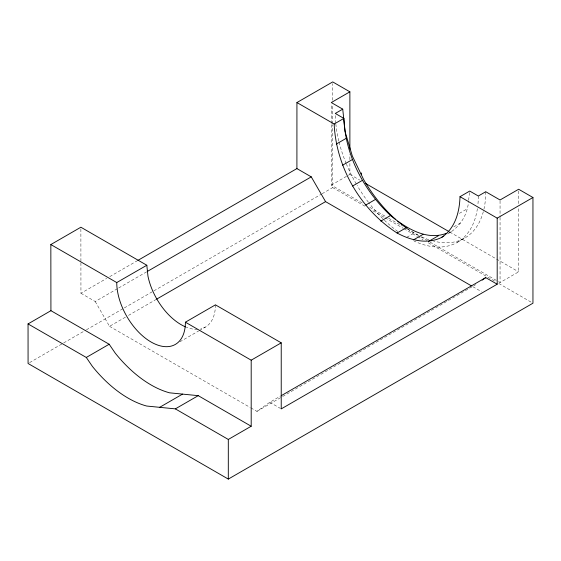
<?xml version="1.0" encoding="UTF-8"?>
<svg xmlns="http://www.w3.org/2000/svg" width="561" height="561" viewBox="0 0 561 561"><rect width="100%" height="100%" fill="white"/><g stroke="black" fill="none" stroke-linecap="round" stroke-linejoin="round"><path stroke-width="0.42" stroke-dasharray="2.81 2.1" d="M362.203 202.97L331.285 185.123L331.285 124.283M331.285 123.413L331.292 104.29M322.105 193.727L332.715 187.598L332.715 124.71M332.715 123.834L332.715 105.496M332.715 100.251L332.722 83.659M348.395 175.242L349.882 174.387L349.882 163.09M349.882 159.612L349.882 154.394M447.559 233.965C459.627 227.549 467.811 214.758 468.505 201.104M468.61 200.27L469.732 191.063M250.865 407.868L256.917 411.36L269.785 402.293L280.395 396.164M282.674 396.487L475.707 284.679M80.917 262.85L80.945 293.263L106.709 278.389M109.739 276.643L137.024 260.893M80.945 293.263L95.209 301.509L117.95 288.389M118.708 287.954L146.758 271.769M331.285 185.123L347.645 175.677M29.593 362.616L62.937 343.36M63.695 342.925L85.672 330.233M86.429 329.798L123.56 308.361M124.318 307.919L153.118 291.292M153.875 290.857L321.348 194.162M95.209 301.509L109.535 326.341L125.454 317.154M128.483 315.401L155.776 299.651M179.85 341.817L198.622 330.976M199.372 330.541L205.382 327.077M406.802 237.31L414.242 233.011M459.361 213.383L467.586 208.636M453.821 226.847L461.303 222.528M457.369 242.317L464.81 238.025M256.917 411.36L281.917 396.922M498.547 281.692L500.054 282.562L518.644 271.826L518.644 207.5M448.856 232.563L451.303 231.805M472.846 286.692L481.513 291.671M349.882 174.387L359.72 180.067M449.775 232.065L518.644 271.826M369.748 207.325L385.582 216.469M388.598 218.208L402.174 226.048M407.454 229.098L420.259 236.49M421.016 236.924L427.04 240.403M430.049 242.142L497.796 281.257M332.715 187.598L365.33 206.427M372.918 210.81L384.292 217.38M385.049 217.815L403.254 228.327M404.011 228.762L416.907 236.209M417.665 236.644L422.973 239.708M428.281 242.773L495.784 281.748M498.82 283.501L531.435 302.33M269.785 402.293L280.514 408.485M109.535 326.341L250.115 407.433M80.882 228.958L80.917 261.98M518.644 190.985L518.644 204.029M500.054 200.852L500.054 216.497M500.054 217.366L500.054 282.562M477.404 208.615A101.134 58.393 60 0 1 414.102 241.09M397.812 231.462A101.134 58.393 60 0 1 383.373 219.225M382.763 218.629A101.134 58.393 60 0 1 368.921 202.9M368.395 202.212A101.134 58.393 60 0 1 357.119 185.439M356.235 183.931A101.134 58.393 60 0 1 346.481 164.254M346.144 163.454A101.134 58.393 60 0 1 339.026 141.947M338.823 141.12A101.134 58.393 60 0 1 335.857 124.149M335.773 123.301A101.134 58.393 60 0 1 335.303 115.04M478.316 196.02A101.134 58.393 60 0 1 477.853 205.123M197.493 329.321A48.541 28.029 60 0 1 186.336 327.224M215.438 304.854A48.541 28.029 60 0 1 200.796 328.872M483.316 211.693A101.134 58.393 60 0 1 433.639 241.118M428.807 239.694A101.134 58.393 60 0 1 421.542 236.798M418.289 235.22A101.134 58.393 60 0 1 408.022 229.112M485.749 191.729A101.134 58.393 60 0 1 483.905 209.316"/><path stroke-width="0.84" d="M137.782 260.451L296.909 168.581L296.93 102.551L332.722 81.913L349.882 91.822L349.882 149.184M361.319 174.289L361.319 172.97M50.841 244.554L116.751 282.555A48.541 28.029 60 0 0 151.077 342.014A48.541 28.029 60 0 0 185.403 322.196L215.438 304.854L281.229 342.841L281.229 408.899L497.193 284.21L497.193 218.152L532.95 197.507L532.95 303.206L228.306 479.087L28.078 363.486L28.05 323.921L50.925 310.682L50.841 244.554L80.875 227.219L146.821 265.248L147.957 276.152A48.541 28.029 60 0 0 185.593 326.916M532.95 197.507L518.644 189.246L500.054 199.982L485.749 191.729L478.316 196.02L469.732 191.063L460.006 196.68C459.543 212.086 455.146 228.481 441.577 237.422C427.047 244.701 410.645 240.318 397.076 233.011C360.478 209.47 336.235 167.487 334.146 124.016L296.93 102.551M482.144 280.142L485.714 277.625L497.193 284.21M349.882 91.822L331.292 102.551L342.729 109.15L345.162 131.933M342.729 109.15L335.289 113.448L343.872 118.406C345.324 155.439 363.78 190.382 390.512 215.522C405.666 227.78 426.367 241.02 446.416 233.313M334.146 124.016L343.872 118.406M336.291 144.058L346.018 138.448M147.515 271.335L311.257 176.869L325.562 201.63L471.338 285.822M342.575 165.215L352.301 159.597M156.533 299.209L325.562 201.63M352.581 186.042L362.301 180.425M28.05 323.921L86.289 357.455L109.171 344.244L115.321 353.241A101.134 58.393 60 0 0 169.583 392.826L198.229 395.659L251.195 426.234L251.195 360.183L185.403 322.196M365.611 205.116L375.337 199.499M380.793 221.132L390.512 215.522M397.076 233.011L406.802 227.401M413.366 239.94L423.092 234.33M428.541 241.447L438.267 235.83M441.577 237.422L443.821 236.125M159.654 407.321L182.542 394.11M251.195 360.183L281.229 342.841M86.289 357.455L92.439 366.459A101.134 58.393 60 0 0 146.702 406.038L175.348 408.871L198.229 395.659M281.152 395.729L485.714 277.625M175.348 408.871L228.306 439.452L251.195 426.234M116.751 282.555L146.821 265.248M460.006 196.68L497.193 218.152M365.772 183.559L449.024 231.623M296.909 168.581L311.257 176.869M50.925 310.682L109.171 344.244M345.408 132.761L352.308 155.972L363.675 179.632A101.134 58.393 60 0 0 395.729 219.512M228.306 439.452L228.306 479.087M407.328 228.636A101.134 58.393 60 0 1 397.735 221.251"/></g></svg>
